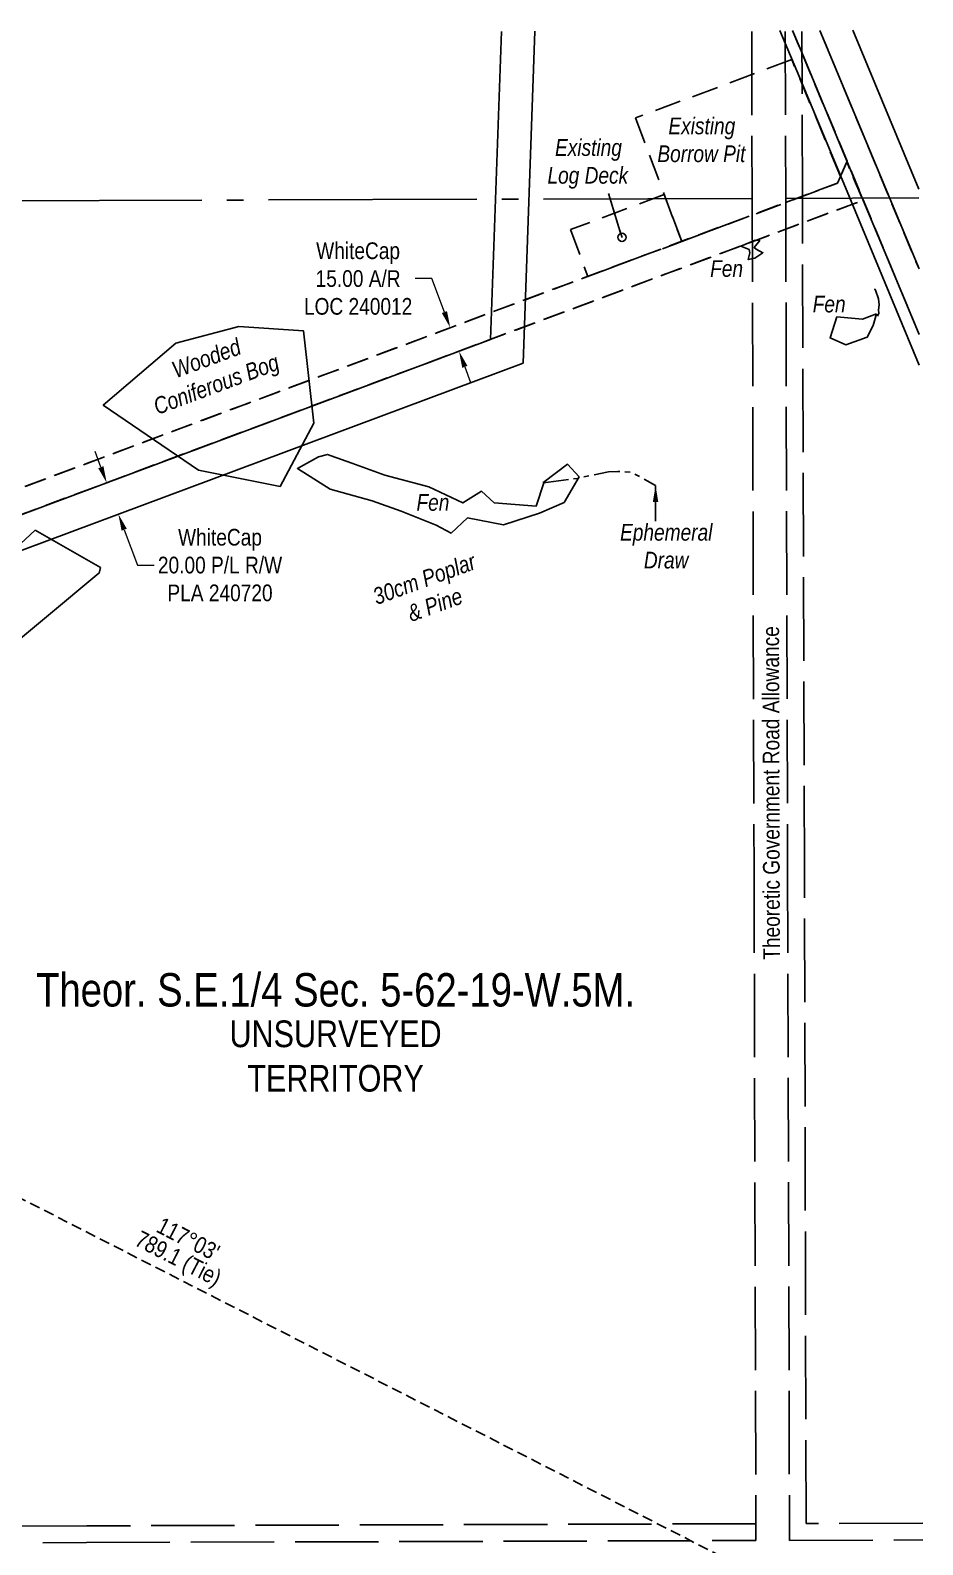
# Model space of a CAD drawing. Extents: x 507565 to 531726, y 6009554 to 6022365.
# Drawn here: x 512471 to 513006, y 6019911 to 6020819 of the extents above; entities that cross this region are included whole.
import ezdxf
from ezdxf.enums import TextEntityAlignment as Align

# ---------------------------------------------------------------- set-up
doc = ezdxf.new("R2010")
doc.units = 0
doc.header["$LTSCALE"] = 5
doc.header["$PDMODE"] = 34
doc.header["$PDSIZE"] = 0.03
for name, pattern in [('foc-ACCESSROAD', [3.75, 2.5, -1.25]), ('foc-QUARTERLINE', [33, 25, -3, 2, -3]), ('foc-TIELINE', [1.875, 1.25, -0.625]), ('foc-TOPO-ephemeral', [6.25, 3.125, -0.625, 0.625, -0.625, 0.625, -0.625]), ('foc-UNSURVEYED', [12.5, 10, -2.5]), ('HIDDEN2', [4.7625, 3.175, -1.5875])]:
    doc.linetypes.add(name, pattern=pattern)
doc.layers.get('Defpoints').update_dxf_attribs({"color": 9})
for name, color, linetype in [('C-AR', 13, 'foc-ACCESSROAD'), ('C-RW', 13, 'Continuous'), ('F-AR', 190, 'foc-ACCESSROAD'), ('F-RW', 190, 'Continuous'), ('L-QSEC', 8, 'foc-QUARTERLINE'), ('L-ROAD-T', 7, 'Continuous'), ('L-TIE', 7, 'foc-TIELINE'), ('L-TIE-T', 7, 'Continuous'), ('L-UNS-T', 3, 'Continuous'), ('L-USEC', 7, 'foc-UNSURVEYED'), ('T-BUSH-T', 110, 'Continuous'), ('T-DRAW', 143, 'foc-TOPO-ephemeral'), ('T-EXISTING TFA', 220, 'HIDDEN2'), ('T-EXISTING TFA-T', 220, 'Continuous'), ('T-WATER-T', 170, 'Continuous'), ('WETLAND', 143, 'Continuous'), ('WETLAND-T', 146, 'Continuous')]:
    doc.layers.add(name, color=color, linetype=linetype)
doc.layers.add('C-RW-T', color=13, linetype='Continuous', lineweight=9)
doc.styles.add('175L', font='ARIALN.TTF', dxfattribs={"height": 20})
doc.styles.add('80CG', font='ARIALN.TTF', dxfattribs={"height": 10})
doc.styles.add('80L', font='ARIALN.TTF', dxfattribs={"height": 10})
doc.styles.add('80LS', font='ARIALNI.TTF', dxfattribs={"height": 10})
doc.dimstyles.new('Compass 5 000', dxfattribs={"dimscale": 5, "dimtxt": 9, "dimasz": 2, "dimexe": 0.2, "dimexo": 0.0625, "dimgap": 0.5, "dimtad": 0, "dimtih": 1, "dimtoh": 1, "dimzin": 0, "dimdsep": 46, "dimtxsty": '80CG', "dimcen": 0.1, "dimse1": 1, "dimse2": 1, "dimclrd": 256, "dimclrt": 256, "dimaunit": 1, "dimadec": 4, "dimazin": 0, "dimtfac": 0.06, "dimtofl": 0, "dimtmove": 0, "dimatfit": 1, "dimfxl": 0.2, "dimtolj": 1, "dimtzin": 0, "dimlwd": -1, "dimarcsym": 0})

# ---------------------------------------------------------------- blocks, each defined once
blk = doc.blocks.new('*D167')
at = {"layer": 'C-RW-T', "transparency": 16777216}
for p, q in [((512711.86, 6020669.96), (512701.86, 6020669.96)), ((512719.34, 6020649.92), (512711.86, 6020669.96)), ((512731.57, 6020617.13), (512735.07, 6020607.76))]:
    blk.add_line(p, q, dxfattribs=at)
for points in [[(512720.9, 6020650.5), (512717.78, 6020649.34), (512722.84, 6020640.55)], [(512733.14, 6020617.72), (512730.01, 6020616.55), (512728.08, 6020626.5)]]:
    blk.add_solid(points, dxfattribs=at)
at = {"layer": 'Defpoints', "color": 0, "transparency": 16777216}
for p in [(512728.08, 6020626.5), (512492.3, 6020554.52), (512497.55, 6020540.47)]:
    blk.add_point(p, dxfattribs=at)
at = {"layer": 'C-RW-T', "transparency": 16777216, "insert": (512667.59, 6020669.96), "char_height": 10, "attachment_point": 5, "style": '80CG'}
blk.add_mtext('\\A1;WhiteCap\\P15.00 A/R\\PLOC 240012', dxfattribs=at)
blk = doc.blocks.new('*D175')
at = {"layer": 'C-RW-T', "transparency": 16777216}
for p, q in [((512513.36, 6020556.96), (512509.86, 6020566.33)), ((512527.34, 6020519.5), (512535.26, 6020498.27)), ((512535.26, 6020498.27), (512545.26, 6020498.27))]:
    blk.add_line(p, q, dxfattribs=at)
for points in [[(512514.92, 6020557.55), (512511.8, 6020556.38), (512516.86, 6020547.59)], [(512528.9, 6020520.08), (512525.78, 6020518.92), (512523.85, 6020528.87)]]:
    blk.add_solid(points, dxfattribs=at)
at = {"layer": 'Defpoints', "color": 0, "transparency": 16777216}
for p in [(512523.85, 6020528.87), (512433.26, 6020516.4), (512440.25, 6020497.67)]:
    blk.add_point(p, dxfattribs=at)
at = {"layer": 'C-RW-T', "transparency": 16777216, "insert": (512584.8, 6020498.27), "char_height": 10, "attachment_point": 5, "style": '80CG'}
blk.add_mtext('\\A1;WhiteCap\\P20.00 P/L R/W\\PPLA 240720', dxfattribs=at)

msp = doc.modelspace()

# ---------------------------------------------------------------- linework, layer by layer
at = {"layer": 'C-AR', "flags": 128}
for points in [[(512102.203, 6020392.935), (511873.082, 6020307.306), (511867.84, 6020321.352), (512102.161, 6020408.925), (512903.81, 6020708.085), (512930.739, 6020718.134), (512933.938, 6020719.328), (512955.046, 6020727.205), (512956.721, 6020731.067), (512960.59, 6020739.988), (512969.645, 6020718.254), (512970.223, 6020716.868), (512963.658, 6020714.417), (512933.983, 6020703.343), (512903.855, 6020692.1), (512128.043, 6020402.579), (512102.203, 6020392.935)], [(512102.203, 6020392.935), (511961.33, 6020340.282), (511956.088, 6020354.328), (512102.161, 6020408.925), (512903.81, 6020708.085), (512930.739, 6020718.134), (512933.938, 6020719.328), (512955.046, 6020727.205), (512956.721, 6020731.067), (512960.59, 6020739.988), (512969.645, 6020718.254), (512970.223, 6020716.868), (512963.658, 6020714.417), (512933.983, 6020703.343), (512903.855, 6020692.1), (512128.043, 6020402.579), (512102.203, 6020392.935)]]:
    msp.add_lwpolyline(points, close=True, dxfattribs=at)
at = {"layer": 'C-RW', "flags": 128}
msp.add_lwpolyline([(512753.476, 6020818.124), (512746.959, 6020633.464), (512126.601, 6020401.959), (512185.009, 6020245.447), (512203.736, 6020252.435), (512152.318, 6020390.22), (512766.464, 6020619.408), (512773.479, 6020818.187)], dxfattribs=at)
at = {"layer": 'F-AR', "flags": 128}
for points in [[(513003.995, 6020636.488), (512969.68, 6020718.859), (512933.733, 6020805.142), (512928.094, 6020818.677)], [(512944.327, 6020818.729), (512985.912, 6020718.909), (513003.885, 6020675.768)]]:
    msp.add_lwpolyline(points, dxfattribs=at)
at = {"layer": 'F-RW', "flags": 128}
for points in [[(513004.047, 6020618.158), (512980.176, 6020675.458), (512962.104, 6020718.835), (512933.784, 6020786.812), (512920.52, 6020818.653)], [(512928.095, 6020818.677), (512933.733, 6020805.143), (512969.68, 6020718.859), (512986.64, 6020678.146), (513003.995, 6020636.487)], [(513003.885, 6020675.768), (512985.912, 6020718.909), (512944.327, 6020818.729)], [(512964.137, 6020818.791), (513003.75, 6020723.682)]]:
    msp.add_lwpolyline(points, dxfattribs=at)
at = {"layer": 'L-QSEC'}
for p, q in [((512903.835, 6020718.025), (512136.1, 6020715.586)), ((513003.835, 6020718.335), (512923.955, 6020718.081))]:
    msp.add_line(p, q, dxfattribs=at)
at = {"layer": 'L-TIE'}
msp.add_line((512203.813, 6020252.432), (512906.158, 6019893.705), dxfattribs=at)
at = {"layer": 'L-USEC'}
for p, q in [((512903.554, 6020818.024), (512903.835, 6020718.025)), ((512923.674, 6020818.088), (512923.955, 6020718.081)), ((512933.995, 6020718.12), (512933.713, 6020818.12)), ((512903.835, 6020718.025), (512904.969, 6020315.913)), ((512923.955, 6020718.081), (512925.089, 6020315.97)), ((512935.128, 6020316.009), (512933.995, 6020718.12)), ((512904.969, 6020315.913), (512906.101, 6019913.824)), ((512925.089, 6020315.97), (512926.221, 6019913.887)), ((512936.233, 6019923.959), (512935.128, 6020316.009)), ((512504.879, 6019922.593), (512103.501, 6019921.322)), ((512906.073, 6019923.863), (512504.879, 6019922.593)), ((513006.073, 6019924.18), (512936.233, 6019923.959)), ((512103.517, 6019911.283), (512504.806, 6019912.553)), ((512504.806, 6019912.553), (512906.101, 6019913.824)), ((512926.221, 6019913.887), (513006.101, 6019914.14))]:
    msp.add_line(p, q, dxfattribs=at)
at = {"layer": 'T-DRAW'}
msp.add_lwpolyline([(512977.37, 6020663.879), (512977.388, 6020663.718), (512977.774, 6020663.086), (512979.665, 6020657.946), (512979.64, 6020657.851), (512979.921, 6020654.267), (512979.59, 6020651.347), (512979.715, 6020649.25), (512978.968, 6020647.529)], dxfattribs=at)
at = {"layer": 'T-DRAW', "flags": 128}
msp.add_lwpolyline([(512778.356, 6020547.878), (512778.457, 6020547.879), (512778.781, 6020547.55), (512799.143, 6020550.283), (512817.765, 6020554.297), (512823.372, 6020554.44), (512831.815, 6020553.874), (512845.972, 6020546.051)], dxfattribs=at)
at = {"layer": 'T-EXISTING TFA'}
for points in [[(512955.005, 6020727.109), (512956.786, 6020731.217), (512927.608, 6020801.217), (512833.972, 6020766.267), (512861.593, 6020692.25)], [(512851.105, 6020720.357), (512794.891, 6020699.381), (512805.38, 6020671.274), (512861.593, 6020692.25)]]:
    msp.add_lwpolyline(points, close=True, dxfattribs=at)
at = {"layer": 'WETLAND'}
for points in [[(512905.601, 6020693.066), (512908.437, 6020692.726), (512905.134, 6020688.584), (512906.184, 6020687.63), (512910.332, 6020685.466), (512905.501, 6020682.277), (512901.449, 6020681.352), (512902.484, 6020685.401), (512902.042, 6020687.444), (512897.022, 6020689.518), (512905.601, 6020693.066)], [(512978.389, 6020648.845), (512976.316, 6020641.879), (512972.847, 6020634.909), (512959.954, 6020630.348), (512950.524, 6020634.497), (512954.674, 6020647.038), (512970.026, 6020645.689), (512978.389, 6020648.845)], [(512596.157, 6020641.366), (512634.854, 6020638.69), (512641.075, 6020583.445), (512620.825, 6020545.468), (512571.842, 6020555.137), (512514.754, 6020594.238), (512558.348, 6020631.222), (512596.157, 6020641.366)], [(512663.882, 6020559.322), (512683.554, 6020552.174), (512710.084, 6020545.287), (512730.343, 6020535.598), (512741.486, 6020542.589), (512749.18, 6020535.65), (512774.301, 6020533.632), (512779.144, 6020548.263), (512793.068, 6020558.742), (512800.066, 6020551.105), (512791.039, 6020535.767), (512776.406, 6020529.461), (512754.798, 6020522.441), (512733.159, 6020526.557), (512723.417, 6020517.481), (512714.334, 6020522.328), (512693.381, 6020530.623), (512675.922, 6020536.839), (512650.788, 6020543.731), (512631.219, 6020556.206), (512643.757, 6020563.201), (512649.335, 6020564.608), (512651.344, 6020563.878)], [(512473.917, 6020519.194), (512513.211, 6020496.862), (512512.353, 6020493.522), (512512.244, 6020493.521), (512416.594, 6020413.904), (512390.507, 6020433.302), (512382.915, 6020450.662), (512425.094, 6020473.851), (512473.917, 6020519.194)]]:
    msp.add_lwpolyline(points, close=True, dxfattribs=at)

# ---------------------------------------------------------------- texts
at = {"color": 3, "style": '175L'}
msp.add_text('Theor. S.E.1/4 Sec. 5-62-19-W.5M.', height=20, dxfattribs=at).set_placement((512654.071, 6020227.793), align=Align.BOTTOM_CENTER)
at = {"layer": 'L-ROAD-T', "style": '80L'}
msp.add_text('Theoretic Government Road Allowance', height=10, rotation=90.16149, dxfattribs=at).set_placement((512915.212, 6020361.754), align=Align.MIDDLE_CENTER)
at = {"layer": 'L-TIE-T', "style": '80L'}
for s, height, p in [('789.1 (Tie)', 9.99459, (512559.289, 6020081.825)), ("117°03'", 9.9946, (512565.776, 6020094.505))]:
    msp.add_text(s, height=height, rotation=332.9061, dxfattribs=at).set_placement(p, align=Align.MIDDLE)
at = {"layer": 'L-UNS-T', "color": 3, "insert": (512654.078, 6020203.999), "char_height": 15.99149, "attachment_point": 5, "style": '80L'}
msp.add_mtext_dynamic_manual_height_columns('UNSURVEYED TERRITORY', width=126.41375, gutter_width=47.5, heights=[0], dxfattribs=at)
at = {"layer": 'T-BUSH-T', "insert": (512674.955, 6020483.597), "char_height": 9.99467, "attachment_point": 1, "rotation": 20, "style": '80LS'}
msp.add_mtext_dynamic_manual_height_columns('\\pi0.38114;30cm Poplar \\P\\pi16.43;& Pine', width=65.4072, gutter_width=50, heights=[0], dxfattribs=at)
at = {"layer": 'T-EXISTING TFA-T', "char_height": 9.99459, "attachment_point": 1, "style": '80L'}
for s, insert in [('\\pi6.9297;{\\fArial Narrow|b0|i1|c0|p34;Existing \\P\\pi0.31325;Borrow Pit}', (512846.706, 6020766.474)), ('\\pi6.9297;{\\fArial Narrow|b0|i1|c0|p34;Existing \\P\\pi2.3892;Log Deck}', (512778.737, 6020753.547))]:
    msp.add_mtext_dynamic_manual_height_columns(s, width=53.37422, gutter_width=50, heights=[0], dxfattribs=dict(at, insert=insert))
at = {"layer": 'T-WATER-T', "insert": (512842.517, 6020522.969), "char_height": 10, "attachment_point": 1, "style": '80L'}
msp.add_mtext_dynamic_manual_height_columns('\\pi-17.878;{\\fArial Narrow|b0|i1|c0|p34;Ephemeral \\P\\pi-3.6111;Draw}', width=19.57171, gutter_width=50.027, heights=[0], dxfattribs=at)
at = {"layer": 'WETLAND-T', "char_height": 10, "attachment_point": 1, "style": '80L'}
for insert in [(512878.654, 6020681.028), (512940.122, 6020659.74), (512702.583, 6020540.866)]:
    msp.add_mtext_dynamic_manual_height_columns('{\\fArial Narrow|b0|i1|c0|p34;Fen}', width=19.57171, gutter_width=50.027, heights=[0], dxfattribs=dict(at, insert=insert))
at = {"layer": 'WETLAND-T', "insert": (512537.387, 6020613.007), "char_height": 10, "attachment_point": 1, "rotation": 20.464619, "style": '80L'}
msp.add_mtext_dynamic_manual_height_columns('\\pi18.642;{\\fArial Narrow|b0|i1|c0|p34;Wooded \\P\\pi0.58966;Coniferous Bog}', width=79.07837, gutter_width=50.027, heights=[0], dxfattribs=at)

# ---------------------------------------------------------------- dimensions: what is measured, and where the dimension line sits
at = {"layer": 'C-RW-T'}
for base, p1, p2, angle, text, picture, middle in [((512728.078, 6020626.502), (512492.304, 6020554.518), (512497.546, 6020540.472), 290.464784, 'WhiteCap\\P15.00 A/R\\PLOC 240012', '*D167', (512667.588, 6020669.965)), ((512523.845, 6020528.867), (512433.26, 6020516.398), (512440.249, 6020497.67), 290.464623, 'WhiteCap\\P20.00 P/L R/W\\PPLA 240720', '*D175', (512584.803, 6020498.27))]:
    dim = msp.add_linear_dim(base=base, p1=p1, p2=p2, angle=angle, text=text, dimstyle='Compass 5 000', dxfattribs=at)
    dim.commit()
    dim.dimension.update_dxf_attribs({"geometry": picture, "text_midpoint": middle, "dimtype": 161})

# ---------------------------------------------------------------- leaders
at = {"layer": 'T-EXISTING TFA-T', "path_type": 1}
msp.add_leader([(512825.806, 6020694.709), (512817.685, 6020721.027)], dimstyle='Compass 5 000', override={"dimasz": 1, "dimldrblk": 'DotBlank'}, dxfattribs=at)
at = {"layer": 'T-WATER-T', "path_type": 1}
msp.add_leader([(512845.972, 6020546.051), (512845.842, 6020524.642)], dimstyle='Compass 5 000', override={"dimgap": 0.5, "dimtad": 0}, dxfattribs=at)

doc.saveas('drawing.dxf')
